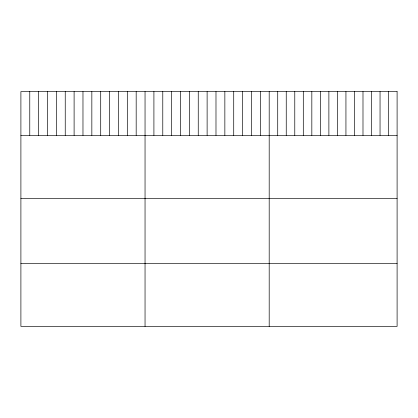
<?xml version="1.0" encoding="UTF-8"?>
<svg xmlns="http://www.w3.org/2000/svg" width="418" height="418" viewBox="0 0 418 418"><rect width="100%" height="100%" fill="white"/><g stroke="black" fill="none" stroke-linecap="round" stroke-linejoin="round"><path stroke-width="0.63" d="M20.9 135.343L397.1 135.343M20.9 198.388L397.1 198.388M20.9 263.345L397.1 263.345M388.573 91.61L388.573 135.343M380.046 91.61L380.046 135.343M371.518 91.61L371.518 135.343M362.991 91.61L362.991 135.343M354.464 91.61L354.464 135.343M345.937 91.61L345.937 135.343M337.41 91.61L337.41 135.343M328.882 91.61L328.882 135.343M320.355 91.61L320.355 135.343M311.828 91.61L311.828 135.343M303.301 91.61L303.301 135.343M294.774 91.61L294.774 135.343M286.246 91.61L286.246 135.343M277.719 91.61L277.719 135.343M269.192 91.61L269.192 326.39M260.325 91.61L260.325 135.343M251.458 91.61L251.458 135.343M242.592 91.61L242.592 135.343M233.719 91.61L233.719 135.343M224.853 91.61L224.853 135.343M215.986 91.61L215.986 135.343M207.119 91.61L207.119 135.343M198.252 91.61L198.252 135.343M189.385 91.61L189.385 135.343M180.519 91.61L180.519 135.343M171.646 91.61L171.646 135.343M162.78 91.61L162.78 135.343M153.913 91.61L153.913 135.343M145.046 91.61L145.046 326.39M136.179 91.61L136.179 135.343M127.312 91.61L127.312 135.343M118.446 91.61L118.446 135.343M109.573 91.61L109.573 135.343M100.707 91.61L100.707 135.343M91.84 91.61L91.84 135.343M82.973 91.61L82.973 135.343M74.106 91.61L74.106 135.343M65.239 91.61L65.239 135.343M56.373 91.61L56.373 135.343M47.5 91.61L47.5 135.343M38.634 91.61L38.634 135.343M29.767 91.61L29.767 135.343M397.1 91.61L20.9 91.61L20.9 326.39L397.1 326.39L397.1 91.61"/></g></svg>
